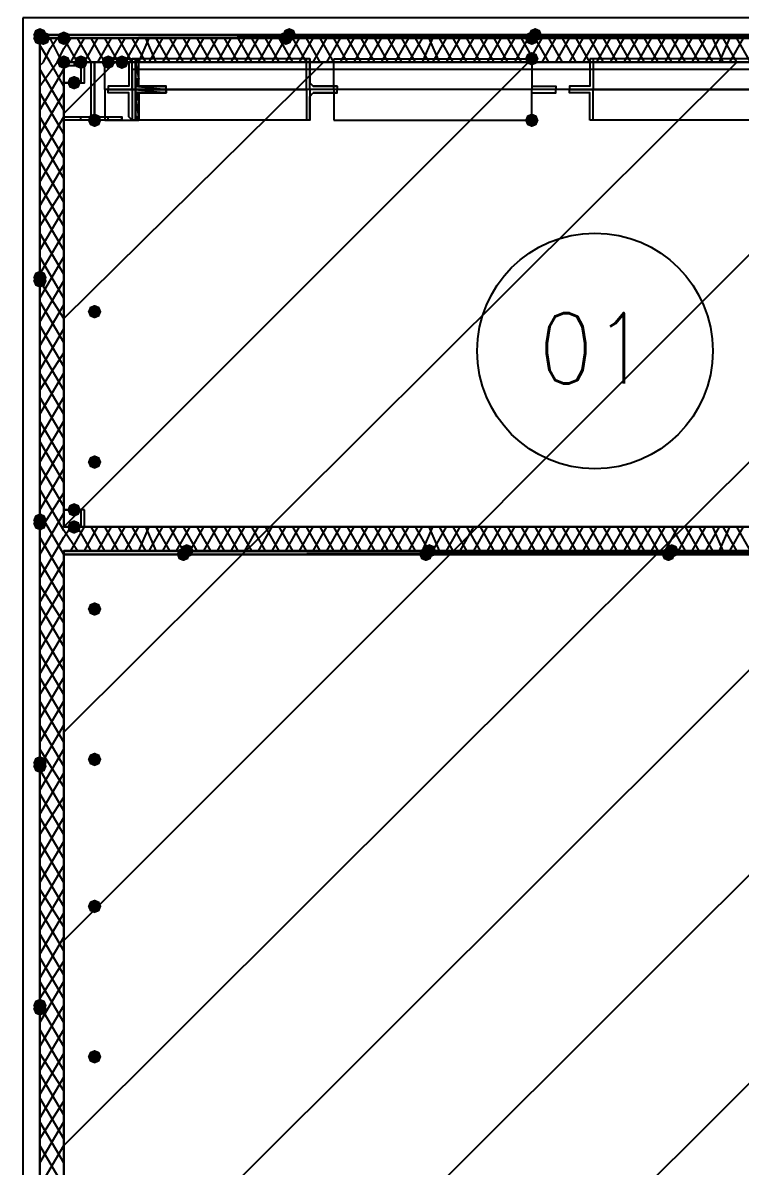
# Model space of a CAD drawing. Header units: millimetres. Extents: x 0 to 420, y 0 to 297.
# Drawn here: x 105.16 to 114.05, y 221.4 to 235.56 of the extents above; entities that cross this region are included whole.
import ezdxf

# ---------------------------------------------------------------- set-up
doc = ezdxf.new("R2010")
doc.units = ezdxf.units.MM
doc.layers.get('0').update_dxf_attribs({"linetype": 'CONTINUOUS'})
doc.styles.get("Standard").update_dxf_attribs({"font": 'STANDARD'})

msp = doc.modelspace()

# ---------------------------------------------------------------- hatches: boundary and pattern name
at = {"true_color": 0x0000fe}
for points in [[(105.452333, 235.415667), (105.427463, 235.355871), (105.367667, 235.331), (105.307871, 235.355871), (105.283, 235.415667), (105.307871, 235.475462), (105.367667, 235.500333), (105.427462, 235.475463)], [(105.452333, 235.415667), (105.427463, 235.355871), (105.367667, 235.331), (105.307871, 235.355871), (105.283, 235.415667), (105.307871, 235.475462), (105.367667, 235.500333), (105.427462, 235.475463)], [(105.452333, 235.415667), (105.427463, 235.355871), (105.367667, 235.331), (105.307871, 235.355871), (105.283, 235.415667), (105.307871, 235.475462), (105.367667, 235.500333), (105.427462, 235.475463)], [(105.452333, 235.415667), (105.427463, 235.355871), (105.367667, 235.331), (105.307871, 235.355871), (105.283, 235.415667), (105.307871, 235.475462), (105.367667, 235.500333), (105.427462, 235.475463)], [(105.452333, 235.415667), (105.427463, 235.355871), (105.367667, 235.331), (105.307871, 235.355871), (105.283, 235.415667), (105.307871, 235.475462), (105.367667, 235.500333), (105.427462, 235.475463)], [(108.542667, 235.415667), (108.517796, 235.355871), (108.458, 235.331), (108.398204, 235.355871), (108.373333, 235.415667), (108.398204, 235.475462), (108.458, 235.500333), (108.517796, 235.475463)], [(111.590667, 235.415667), (111.565796, 235.355871), (111.506, 235.331), (111.446204, 235.355871), (111.421333, 235.415667), (111.446204, 235.475462), (111.506, 235.500333), (111.565796, 235.475463)], [(105.452333, 235.373333), (105.427463, 235.313538), (105.367667, 235.288667), (105.307871, 235.313538), (105.283, 235.373333), (105.307871, 235.433129), (105.367667, 235.458), (105.427462, 235.433129)], [(105.452333, 235.373333), (105.427463, 235.313538), (105.367667, 235.288667), (105.307871, 235.313538), (105.283, 235.373333), (105.307871, 235.433129), (105.367667, 235.458), (105.427462, 235.433129)], [(105.452333, 235.373333), (105.427463, 235.313538), (105.367667, 235.288667), (105.307871, 235.313538), (105.283, 235.373333), (105.307871, 235.433129), (105.367667, 235.458), (105.427462, 235.433129)], [(108.500333, 235.373333), (108.475463, 235.313538), (108.415667, 235.288667), (108.355871, 235.313538), (108.331, 235.373333), (108.355871, 235.433129), (108.415667, 235.458), (108.475462, 235.433129)], [(111.548333, 235.373333), (111.523463, 235.313538), (111.463667, 235.288667), (111.403871, 235.313538), (111.379, 235.373333), (111.403871, 235.433129), (111.463667, 235.458), (111.523462, 235.433129)], [(105.452333, 232.41), (105.427463, 232.350204), (105.367667, 232.325333), (105.307871, 232.350204), (105.283, 232.41), (105.307871, 232.469796), (105.367667, 232.494667), (105.427462, 232.469796)], [(105.452333, 232.367667), (105.427463, 232.307871), (105.367667, 232.283), (105.307871, 232.307871), (105.283, 232.367667), (105.307871, 232.427462), (105.367667, 232.452333), (105.427462, 232.427463)], [(105.452333, 229.404333), (105.427463, 229.344538), (105.367667, 229.319667), (105.307871, 229.344538), (105.283, 229.404333), (105.307871, 229.464129), (105.367667, 229.489), (105.427462, 229.464129)], [(105.452333, 229.362), (105.427463, 229.302204), (105.367667, 229.277333), (105.307871, 229.302204), (105.283, 229.362), (105.307871, 229.421796), (105.367667, 229.446667), (105.427462, 229.421796)], [(107.230333, 228.981), (107.205463, 228.921204), (107.145667, 228.896333), (107.085871, 228.921204), (107.061, 228.981), (107.085871, 229.040796), (107.145667, 229.065667), (107.205462, 229.040796)], [(107.272667, 229.023333), (107.247796, 228.963537), (107.188, 228.938667), (107.128204, 228.963537), (107.103333, 229.023333), (107.128204, 229.083129), (107.188, 229.108), (107.247796, 229.083129)], [(110.236, 228.981), (110.211129, 228.921204), (110.151333, 228.896333), (110.091537, 228.921204), (110.066667, 228.981), (110.091537, 229.040796), (110.151333, 229.065667), (110.211129, 229.040796)], [(110.278333, 229.023333), (110.253463, 228.963537), (110.193667, 228.938667), (110.133871, 228.963537), (110.109, 229.023333), (110.133871, 229.083129), (110.193667, 229.108), (110.253462, 229.083129)], [(113.241667, 228.981), (113.216796, 228.921204), (113.157, 228.896333), (113.097204, 228.921204), (113.072333, 228.981), (113.097204, 229.040796), (113.157, 229.065667), (113.216796, 229.040796)], [(113.284, 229.023333), (113.259129, 228.963537), (113.199333, 228.938667), (113.139538, 228.963537), (113.114667, 229.023333), (113.139537, 229.083129), (113.199333, 229.108), (113.259129, 229.083129)], [(105.452333, 226.398667), (105.427463, 226.338871), (105.367667, 226.314), (105.307871, 226.338871), (105.283, 226.398667), (105.307871, 226.458462), (105.367667, 226.483333), (105.427462, 226.458463)], [(105.452333, 226.356333), (105.427463, 226.296537), (105.367667, 226.271667), (105.307871, 226.296537), (105.283, 226.356333), (105.307871, 226.416129), (105.367667, 226.441), (105.427462, 226.416129)], [(105.452333, 223.393), (105.427463, 223.333204), (105.367667, 223.308333), (105.307871, 223.333204), (105.283, 223.393), (105.307871, 223.452796), (105.367667, 223.477667), (105.427462, 223.452796)], [(105.452333, 223.350667), (105.427463, 223.290871), (105.367667, 223.266), (105.307871, 223.290871), (105.283, 223.350667), (105.307871, 223.410462), (105.367667, 223.435333), (105.427462, 223.410463)]]:
    msp.add_hatch(color=0, dxfattribs=at).paths.add_polyline_path(points, flags=0)
at = {"true_color": 0x000007}
for points in [[(105.494667, 235.373333), (105.469796, 235.313538), (105.41, 235.288667), (105.350204, 235.313538), (105.325333, 235.373333), (105.350204, 235.433129), (105.41, 235.458), (105.469796, 235.433129)], [(105.748667, 235.373333), (105.723796, 235.313538), (105.664, 235.288667), (105.604204, 235.313538), (105.579333, 235.373333), (105.604204, 235.433129), (105.664, 235.458), (105.723796, 235.433129)], [(105.748667, 235.077), (105.723796, 235.017204), (105.664, 234.992333), (105.604204, 235.017204), (105.579333, 235.077), (105.604204, 235.136796), (105.664, 235.161667), (105.723796, 235.136796)], [(105.748667, 235.077), (105.723796, 235.017204), (105.664, 234.992333), (105.604204, 235.017204), (105.579333, 235.077), (105.604204, 235.136796), (105.664, 235.161667), (105.723796, 235.136796)], [(105.960333, 235.077), (105.935463, 235.017204), (105.875667, 234.992333), (105.815871, 235.017204), (105.791, 235.077), (105.815871, 235.136796), (105.875667, 235.161667), (105.935462, 235.136796)], [(106.299, 235.077), (106.274129, 235.017204), (106.214333, 234.992333), (106.154538, 235.017204), (106.129667, 235.077), (106.154537, 235.136796), (106.214333, 235.161667), (106.274129, 235.136796)], [(106.468333, 235.077), (106.443463, 235.017204), (106.383667, 234.992333), (106.323871, 235.017204), (106.299, 235.077), (106.323871, 235.136796), (106.383667, 235.161667), (106.443462, 235.136796)], [(111.548333, 235.119333), (111.523463, 235.059537), (111.463667, 235.034667), (111.403871, 235.059537), (111.379, 235.119333), (111.403871, 235.179129), (111.463667, 235.204), (111.523462, 235.179129)], [(105.875667, 234.823), (105.850796, 234.763204), (105.791, 234.738333), (105.731204, 234.763204), (105.706333, 234.823), (105.731204, 234.882796), (105.791, 234.907667), (105.850796, 234.882796)], [(106.129667, 234.357333), (106.104796, 234.297537), (106.045, 234.272667), (105.985204, 234.297537), (105.960333, 234.357333), (105.985204, 234.417129), (106.045, 234.442), (106.104796, 234.417129)], [(111.548333, 234.357333), (111.523463, 234.297537), (111.463667, 234.272667), (111.403871, 234.297537), (111.379, 234.357333), (111.403871, 234.417129), (111.463667, 234.442), (111.523462, 234.417129)], [(106.129667, 231.986667), (106.104796, 231.926871), (106.045, 231.902), (105.985204, 231.926871), (105.960333, 231.986667), (105.985204, 232.046462), (106.045, 232.071333), (106.104796, 232.046463)], [(106.129667, 230.124), (106.104796, 230.064204), (106.045, 230.039333), (105.985204, 230.064204), (105.960333, 230.124), (105.985204, 230.183796), (106.045, 230.208667), (106.104796, 230.183796)], [(105.875667, 229.531333), (105.850796, 229.471537), (105.791, 229.446667), (105.731204, 229.471537), (105.706333, 229.531333), (105.731204, 229.591129), (105.791, 229.616), (105.850796, 229.591129)], [(105.875667, 229.319667), (105.850796, 229.259871), (105.791, 229.235), (105.731204, 229.259871), (105.706333, 229.319667), (105.731204, 229.379462), (105.791, 229.404333), (105.850796, 229.379463)], [(106.129667, 228.303667), (106.104796, 228.243871), (106.045, 228.219), (105.985204, 228.243871), (105.960333, 228.303667), (105.985204, 228.363462), (106.045, 228.388333), (106.104796, 228.363463)], [(106.129667, 226.441), (106.104796, 226.381204), (106.045, 226.356333), (105.985204, 226.381204), (105.960333, 226.441), (105.985204, 226.500796), (106.045, 226.525667), (106.104796, 226.500796)], [(106.129667, 224.620667), (106.104796, 224.560871), (106.045, 224.536), (105.985204, 224.560871), (105.960333, 224.620667), (105.985204, 224.680462), (106.045, 224.705333), (106.104796, 224.680463)], [(106.129667, 222.758), (106.104796, 222.698204), (106.045, 222.673333), (105.985204, 222.698204), (105.960333, 222.758), (105.985204, 222.817796), (106.045, 222.842667), (106.104796, 222.817796)]]:
    msp.add_hatch(color=0, dxfattribs=at).paths.add_polyline_path(points, flags=0)
h = msp.add_hatch(color=0, dxfattribs=at)
h.paths.add_polyline_path([(105.367667, 235.415667), (105.367667, 235.373333)], flags=0)
h.paths.add_polyline_path([(105.367667, 235.373333), (105.367667, 235.415667)], flags=0)
h = msp.add_hatch(color=0, dxfattribs=at)
h.paths.add_polyline_path([(117.602, 235.415667), (105.367667, 235.415667), (117.602, 235.373333)], flags=0)
h.paths.add_polyline_path([(105.367667, 235.415667), (117.602, 235.373333), (105.367667, 235.373333)], flags=0)
h = msp.add_hatch(color=0, dxfattribs=at)
h.paths.add_polyline_path([(105.367667, 235.373333), (105.367667, 217.339333)], flags=0)
h.paths.add_polyline_path([(105.367667, 217.339333), (105.367667, 235.373333)], flags=0)
at = {"true_color": 0x000062}
h = msp.add_hatch(color=0, dxfattribs=at)
h.paths.add_polyline_path([(106.553, 235.119333), (106.595333, 235.119333)], flags=0)
h.paths.add_polyline_path([(106.595333, 235.119333), (106.553, 235.119333)], flags=0)
h.paths.add_polyline_path([(106.595333, 235.119333), (106.553, 235.119333)], flags=0)
h.paths.add_polyline_path([(106.553, 235.119333), (106.595333, 235.119333)], flags=0)
h = msp.add_hatch(color=0, dxfattribs=at)
h.paths.add_polyline_path([(106.595333, 235.119333), (106.553, 235.119333), (106.595333, 235.077)], flags=0)
h.paths.add_polyline_path([(106.553, 235.119333), (106.595333, 235.077), (106.553, 235.077)], flags=0)
h = msp.add_hatch(color=0, dxfattribs=at)
h.paths.add_polyline_path([(106.595333, 235.077), (106.553, 235.077), (106.595333, 234.865333)], flags=0)
h.paths.add_polyline_path([(106.553, 235.077), (106.595333, 234.865333), (106.553, 234.865333)], flags=0)
h = msp.add_hatch(color=0, dxfattribs=at)
h.paths.add_polyline_path([(106.595333, 234.865333), (106.553, 234.865333), (106.595333, 234.823)], flags=0)
h.paths.add_polyline_path([(106.553, 234.865333), (106.595333, 234.823), (106.553, 234.823)], flags=0)
h = msp.add_hatch(color=0, dxfattribs=at)
h.paths.add_polyline_path([(106.595333, 234.823), (106.553, 234.823), (106.595333, 234.780667)], flags=0)
h.paths.add_polyline_path([(106.553, 234.823), (106.595333, 234.780667), (106.553, 234.780667)], flags=0)
h.paths.add_polyline_path([(106.595333, 234.780667), (106.553, 234.780667)], flags=0)
h.paths.add_polyline_path([(106.553, 234.780667), (106.595333, 234.780667)], flags=0)
h.paths.add_polyline_path([(106.595333, 234.780667), (106.553, 234.780667)], flags=0)
h.paths.add_polyline_path([(106.595333, 234.780667), (106.553, 234.780667)], flags=0)
h = msp.add_hatch(color=0, dxfattribs=at)
h.paths.add_polyline_path([(106.637667, 234.780667), (106.553, 234.780667)], flags=0)
h.paths.add_polyline_path([(106.637667, 234.780667), (106.553, 234.780667), (106.595333, 234.780667)], flags=0)
h = msp.add_hatch(color=0, dxfattribs=at)
h.paths.add_polyline_path([(106.849333, 234.780667), (106.553, 234.780667)], flags=0)
h.paths.add_polyline_path([(106.849333, 234.780667), (106.553, 234.780667), (106.637667, 234.780667)], flags=0)
h = msp.add_hatch(color=0, dxfattribs=at)
h.paths.add_polyline_path([(106.553, 234.780667), (106.934, 234.780667)], flags=0)
h.paths.add_polyline_path([(106.934, 234.780667), (106.553, 234.780667)], flags=0)
h.paths.add_polyline_path([(106.934, 234.780667), (106.553, 234.780667)], flags=0)
h.paths.add_polyline_path([(106.553, 234.780667), (106.934, 234.780667)], flags=0)
h.paths.add_polyline_path([(106.934, 234.780667), (106.553, 234.780667)], flags=0)
h.paths.add_polyline_path([(106.934, 234.780667), (106.553, 234.780667)], flags=0)
h = msp.add_hatch(color=0, dxfattribs=at)
h.paths.add_polyline_path([(106.934, 234.780667), (106.553, 234.780667), (106.934, 234.738333)], flags=0)
h.paths.add_polyline_path([(106.553, 234.780667), (106.934, 234.738333), (106.553, 234.738333)], flags=0)
h.paths.add_polyline_path([(106.934, 234.738333), (106.553, 234.738333)], flags=0)
h.paths.add_polyline_path([(106.553, 234.738333), (106.934, 234.738333)], flags=0)
h.paths.add_polyline_path([(106.934, 234.738333), (106.553, 234.738333)], flags=0)
h.paths.add_polyline_path([(106.934, 234.738333), (106.553, 234.738333)], flags=0)
h = msp.add_hatch(color=0, dxfattribs=at)
h.paths.add_polyline_path([(106.553, 234.738333), (106.934, 234.738333)], flags=0)
h.paths.add_polyline_path([(106.934, 234.738333), (106.553, 234.738333)], flags=0)
h.paths.add_polyline_path([(106.934, 234.738333), (106.553, 234.738333)], flags=0)
h.paths.add_polyline_path([(106.553, 234.738333), (106.934, 234.738333)], flags=0)
h = msp.add_hatch(color=0, dxfattribs=at)
h.paths.add_polyline_path([(106.934, 234.738333), (106.553, 234.738333), (106.934, 234.696)], flags=0)
h.paths.add_polyline_path([(106.553, 234.738333), (106.934, 234.696), (106.553, 234.696)], flags=0)
h.paths.add_polyline_path([(106.934, 234.696), (106.553, 234.696)], flags=0)
h.paths.add_polyline_path([(106.553, 234.696), (106.934, 234.696)], flags=0)
h.paths.add_polyline_path([(106.934, 234.696), (106.553, 234.696)], flags=0)
h.paths.add_polyline_path([(106.934, 234.696), (106.553, 234.696)], flags=0)
h.paths.add_polyline_path([(106.553, 234.696), (106.934, 234.696)], flags=0)
h.paths.add_polyline_path([(106.934, 234.696), (106.553, 234.696)], flags=0)
h = msp.add_hatch(color=0, dxfattribs=at)
h.paths.add_polyline_path([(106.637667, 234.696), (106.553, 234.696)], flags=0)
h.paths.add_polyline_path([(106.637667, 234.696), (106.553, 234.696), (106.849333, 234.696)], flags=0)
h = msp.add_hatch(color=0, dxfattribs=at)
h.paths.add_polyline_path([(106.553, 234.696), (106.595333, 234.696)], flags=0)
h.paths.add_polyline_path([(106.595333, 234.696), (106.553, 234.696)], flags=0)
h.paths.add_polyline_path([(106.595333, 234.696), (106.553, 234.696)], flags=0)
h.paths.add_polyline_path([(106.553, 234.696), (106.595333, 234.696)], flags=0)
h.paths.add_polyline_path([(106.595333, 234.696), (106.553, 234.696)], flags=0)
h.paths.add_polyline_path([(106.595333, 234.696), (106.553, 234.696), (106.637667, 234.696)], flags=0)
h = msp.add_hatch(color=0, dxfattribs=at)
h.paths.add_polyline_path([(106.595333, 234.696), (106.553, 234.696), (106.595333, 234.653667)], flags=0)
h.paths.add_polyline_path([(106.553, 234.696), (106.595333, 234.653667), (106.553, 234.653667)], flags=0)
h = msp.add_hatch(color=0, dxfattribs=at)
h.paths.add_polyline_path([(106.595333, 234.653667), (106.553, 234.653667), (106.595333, 234.611333)], flags=0)
h.paths.add_polyline_path([(106.553, 234.653667), (106.595333, 234.611333), (106.553, 234.611333)], flags=0)
for points in [[(106.934, 234.780667), (106.849333, 234.780667)], [(106.553, 234.357333), (106.595333, 234.357333)]]:
    msp.add_hatch(color=0, dxfattribs=at).paths.add_polyline_path(points, flags=0)
h = msp.add_hatch(color=0, dxfattribs=at)
h.paths.add_polyline_path([(106.849333, 234.780667), (106.934, 234.780667)], flags=0)
h.paths.add_polyline_path([(106.934, 234.780667), (106.849333, 234.780667)], flags=0)
h = msp.add_hatch(color=0, dxfattribs=at)
h.paths.add_polyline_path([(106.849333, 234.696), (106.934, 234.696)], flags=0)
h.paths.add_polyline_path([(106.934, 234.696), (106.849333, 234.696)], flags=0)
h.paths.add_polyline_path([(106.934, 234.696), (106.849333, 234.696)], flags=0)
h = msp.add_hatch(color=0, dxfattribs=at)
h.paths.add_polyline_path([(106.595333, 234.611333), (106.553, 234.611333), (106.595333, 234.399667)], flags=0)
h.paths.add_polyline_path([(106.553, 234.611333), (106.595333, 234.399667), (106.553, 234.399667)], flags=0)
h = msp.add_hatch(color=0, dxfattribs=at)
h.paths.add_polyline_path([(106.595333, 234.399667), (106.553, 234.399667), (106.595333, 234.357333)], flags=0)
h.paths.add_polyline_path([(106.553, 234.399667), (106.595333, 234.357333), (106.553, 234.357333)], flags=0)
h.paths.add_polyline_path([(106.595333, 234.357333), (106.553, 234.357333)], flags=0)
h.paths.add_polyline_path([(106.553, 234.357333), (106.595333, 234.357333)], flags=0)
at = {"true_color": 0x000007}
h = msp.add_hatch(color=0, dxfattribs=at)
h.paths.add_polyline_path([(122.216333, 229.023333), (105.664, 229.023333), (122.216333, 228.981)], flags=0)
h.paths.add_polyline_path([(105.664, 229.023333), (122.216333, 228.981), (105.664, 228.981)], flags=0)

# ---------------------------------------------------------------- linework, layer by layer
at = {"color": 0, "true_color": 0x000007}
for points in [[(105.156, 117.940667), (390.990667, 117.940667), (390.990667, 235.627333), (105.156, 235.627333)], [(105.367667, 235.415667), (105.367667, 235.373333)], [(105.367667, 235.373333), (105.367667, 235.415667)], [(117.602, 235.415667), (105.367667, 235.415667), (117.602, 235.373333)], [(105.367667, 235.415667), (117.602, 235.373333), (105.367667, 235.373333)], [(105.367667, 235.373333), (105.367667, 217.339333)], [(105.367667, 217.339333), (105.367667, 235.373333)], [(105.918, 235.077), (105.664, 235.077), (105.664, 234.823), (105.918, 234.823)], [(106.383667, 234.357333), (105.664, 234.357333), (105.664, 234.399667), (106.002667, 234.399667), (106.002667, 235.077), (105.664, 235.077), (106.383667, 235.077), (106.045, 235.077), (106.045, 234.399667), (106.383667, 234.399667)], [(105.664, 229.023333), (105.664, 200.617667), (134.874, 200.617667), (134.874, 235.077), (122.512667, 235.077), (122.512667, 229.023333)], [(109.008333, 235.119333), (111.463667, 235.119333), (111.463667, 234.738333), (109.008333, 234.738333)], [(114.638667, 235.119333), (112.225667, 235.119333), (112.225667, 234.738333), (114.638667, 234.738333)], [(105.875667, 235.034667), (105.875667, 234.823), (105.664, 234.823), (105.664, 235.034667)], [(108.754333, 234.780667), (109.050667, 234.780667)], [(108.754333, 234.696), (109.050667, 234.696)], [(109.008333, 234.357333), (111.463667, 234.357333), (111.463667, 234.738333), (109.008333, 234.738333)], [(114.638667, 234.357333), (112.225667, 234.357333), (112.225667, 234.738333), (114.638667, 234.738333)], [(105.918, 229.531333), (105.664, 229.531333), (105.664, 229.319667), (105.918, 229.319667)], [(105.875667, 229.531333), (105.875667, 229.319667), (105.664, 229.319667), (105.664, 229.531333)], [(122.216333, 229.023333), (105.664, 229.023333), (122.216333, 228.981)], [(105.664, 229.023333), (122.216333, 228.981), (105.664, 228.981)], [(105.664, 228.981), (122.216333, 228.981), (122.216333, 229.023333), (105.664, 229.023333)], [(105.664, 228.981), (122.216333, 228.981), (122.216333, 229.023333), (105.664, 229.023333)]]:
    msp.add_lwpolyline(points, close=True, dxfattribs=at)
for points in [[(105.367667, 235.373333), (105.367667, 235.415667)], [(117.602, 235.373333), (105.367667, 235.373333), (117.602, 235.415667), (105.367667, 235.415667)], [(105.367667, 235.415667), (105.367667, 217.339333), (105.367667, 235.373333)], [(105.367667, 235.415667), (105.367667, 217.339333), (105.367667, 235.373333)], [(105.367667, 235.373333), (117.602, 235.373333), (117.602, 235.415667), (105.367667, 235.415667)], [(105.367667, 235.373333), (117.602, 235.373333), (117.602, 235.415667), (105.367667, 235.415667)], [(105.367667, 235.373333), (105.367667, 217.339333), (105.367667, 235.373333), (105.367667, 217.339333)], [(105.367667, 235.331), (105.41, 235.373333)], [(105.367667, 235.373333), (105.664, 235.373333)], [(105.367667, 235.373333), (105.367667, 180.086)], [(105.494667, 235.246333), (105.579333, 235.373333)], [(105.621667, 235.119333), (105.494667, 235.373333)], [(105.664, 235.246333), (105.748667, 235.373333)], [(105.833333, 235.077), (105.664, 235.373333)], [(118.237, 235.373333), (105.664, 235.373333)], [(105.748667, 235.077), (105.918, 235.373333)], [(106.002667, 235.077), (105.833333, 235.373333)], [(105.918, 235.077), (106.087333, 235.373333)], [(106.172, 235.077), (106.002667, 235.373333)], [(106.087333, 235.077), (106.256667, 235.373333)], [(106.341333, 235.077), (106.172, 235.373333)], [(106.256667, 235.077), (106.426, 235.373333)], [(106.510667, 235.077), (106.341333, 235.373333)], [(106.426, 235.077), (106.595333, 235.373333)], [(106.68, 235.077), (106.510667, 235.373333)], [(106.595333, 235.077), (106.722333, 235.373333)], [(106.807, 235.077), (106.68, 235.373333)], [(106.722333, 235.077), (106.891667, 235.373333)], [(106.976333, 235.077), (106.807, 235.373333)], [(106.891667, 235.077), (107.061, 235.373333)], [(107.145667, 235.077), (106.976333, 235.373333)], [(107.061, 235.077), (107.230333, 235.373333)], [(107.315, 235.077), (107.145667, 235.373333)], [(107.230333, 235.077), (107.399667, 235.373333)], [(107.484333, 235.077), (107.315, 235.373333)], [(107.399667, 235.077), (107.569, 235.373333)], [(107.653667, 235.077), (107.484333, 235.373333)], [(107.569, 235.077), (107.738333, 235.373333)], [(107.823, 235.077), (107.653667, 235.373333)], [(107.738333, 235.077), (107.907667, 235.373333)], [(107.992333, 235.077), (107.823, 235.373333)], [(107.907667, 235.077), (108.077, 235.373333)], [(108.161667, 235.077), (107.992333, 235.373333)], [(108.077, 235.077), (108.246333, 235.373333)], [(108.331, 235.077), (108.161667, 235.373333)], [(108.246333, 235.077), (108.415667, 235.373333)], [(108.500333, 235.077), (108.331, 235.373333)], [(108.415667, 235.077), (108.585, 235.373333)], [(108.669667, 235.077), (108.500333, 235.373333)], [(108.585, 235.077), (108.754333, 235.373333)], [(108.839, 235.077), (108.669667, 235.373333)], [(108.754333, 235.077), (108.923667, 235.373333)], [(109.008333, 235.077), (108.839, 235.373333)], [(108.923667, 235.077), (109.093, 235.373333)], [(109.177667, 235.077), (109.008333, 235.373333)], [(109.093, 235.077), (109.262333, 235.373333)], [(109.347, 235.077), (109.177667, 235.373333)], [(109.262333, 235.077), (109.431667, 235.373333)], [(109.516333, 235.077), (109.347, 235.373333)], [(109.431667, 235.077), (109.601, 235.373333)], [(109.685667, 235.077), (109.516333, 235.373333)], [(109.601, 235.077), (109.770333, 235.373333)], [(109.855, 235.077), (109.685667, 235.373333)], [(109.770333, 235.077), (109.939667, 235.373333)], [(110.024333, 235.077), (109.855, 235.373333)], [(109.939667, 235.077), (110.109, 235.373333)], [(110.193667, 235.077), (110.024333, 235.373333)], [(110.109, 235.077), (110.236, 235.373333)], [(110.320667, 235.077), (110.193667, 235.373333)], [(110.236, 235.077), (110.405333, 235.373333)], [(110.49, 235.077), (110.320667, 235.373333)], [(110.405333, 235.077), (110.574667, 235.373333)], [(110.659333, 235.077), (110.49, 235.373333)], [(110.574667, 235.077), (110.744, 235.373333)], [(110.828667, 235.077), (110.659333, 235.373333)], [(110.744, 235.077), (110.913333, 235.373333)], [(110.998, 235.077), (110.828667, 235.373333)], [(110.913333, 235.077), (111.082667, 235.373333)], [(111.167333, 235.077), (110.998, 235.373333)], [(111.082667, 235.077), (111.252, 235.373333)], [(111.336667, 235.077), (111.167333, 235.373333)], [(111.252, 235.077), (111.421333, 235.373333)], [(111.506, 235.077), (111.336667, 235.373333)], [(111.421333, 235.077), (111.590667, 235.373333)], [(111.675333, 235.077), (111.506, 235.373333)], [(111.590667, 235.077), (111.76, 235.373333)], [(111.844667, 235.077), (111.675333, 235.373333)], [(111.76, 235.077), (111.929333, 235.373333)], [(112.014, 235.077), (111.844667, 235.373333)], [(111.929333, 235.077), (112.098667, 235.373333)], [(112.183333, 235.077), (112.014, 235.373333)], [(112.098667, 235.077), (112.268, 235.373333)], [(112.352667, 235.077), (112.183333, 235.373333)], [(112.268, 235.077), (112.437333, 235.373333)], [(112.522, 235.077), (112.352667, 235.373333)], [(112.437333, 235.077), (112.606667, 235.373333)], [(112.691333, 235.077), (112.522, 235.373333)], [(112.606667, 235.077), (112.776, 235.373333)], [(112.860667, 235.077), (112.691333, 235.373333)], [(112.776, 235.077), (112.945333, 235.373333)], [(113.03, 235.077), (112.860667, 235.373333)], [(112.945333, 235.077), (113.114667, 235.373333)], [(113.199333, 235.077), (113.03, 235.373333)], [(113.114667, 235.077), (113.284, 235.373333)], [(113.368667, 235.077), (113.199333, 235.373333)], [(113.284, 235.077), (113.453333, 235.373333)], [(113.538, 235.077), (113.368667, 235.373333)], [(113.453333, 235.077), (113.622667, 235.373333)], [(113.707333, 235.077), (113.538, 235.373333)], [(113.622667, 235.077), (113.792, 235.373333)], [(113.834333, 235.077), (113.707333, 235.373333)], [(113.792, 235.077), (113.919, 235.373333)], [(114.003667, 235.077), (113.834333, 235.373333)], [(113.919, 235.077), (114.088333, 235.373333)], [(114.173, 235.077), (114.003667, 235.373333)], [(105.494667, 235.077), (105.367667, 235.288667)], [(105.41, 235.077), (105.494667, 235.246333)], [(105.621667, 235.161667), (105.664, 235.246333)], [(105.367667, 235.034667), (105.41, 235.077)], [(105.367667, 234.780667), (105.579333, 235.077)], [(105.664, 234.780667), (105.494667, 235.077)], [(105.579333, 235.077), (105.621667, 235.161667)], [(105.664, 235.077), (105.621667, 235.119333)], [(105.664, 229.319667), (105.664, 235.077)], [(105.664, 235.077), (118.237, 235.077)], [(105.791, 235.077), (105.791, 235.034667)], [(106.045, 234.357333), (106.045, 235.077)], [(106.553, 234.738333), (106.172, 234.738333), (106.172, 235.119333), (106.553, 235.119333)], [(106.510667, 234.738333), (106.510667, 235.119333), (106.468333, 235.077), (106.468333, 234.823), (106.468333, 234.780667), (106.214333, 234.780667), (106.214333, 234.738333), (106.510667, 234.738333), (108.669667, 234.738333), (108.669667, 235.119333), (106.510667, 235.119333)], [(108.712, 235.119333), (106.553, 235.119333)], [(108.712, 234.738333), (108.712, 235.119333), (108.712, 235.077), (108.712, 234.823), (108.754333, 234.780667)], [(111.463667, 235.119333), (111.463667, 235.077), (111.463667, 234.823), (111.463667, 234.780667), (111.506, 234.780667), (111.717667, 234.780667), (111.76, 234.780667), (111.76, 234.738333)], [(112.183333, 235.119333), (112.183333, 235.077), (112.183333, 234.823), (112.183333, 234.780667), (111.929333, 234.780667), (111.929333, 234.738333)], [(112.225667, 235.119333), (112.183333, 235.119333)], [(105.367667, 234.484333), (105.664, 234.992333)], [(105.664, 234.484333), (105.367667, 234.992333)], [(106.510667, 234.992333), (106.510667, 234.738333), (106.510667, 234.780667), (106.510667, 234.992333), (117.136333, 234.992333), (117.136333, 234.738333), (106.510667, 234.738333)], [(105.367667, 234.188), (105.664, 234.696)], [(105.664, 234.188), (105.367667, 234.696)], [(106.553, 234.738333), (106.172, 234.738333), (106.172, 234.357333), (106.553, 234.357333)], [(106.510667, 234.738333), (106.510667, 234.357333), (106.468333, 234.399667), (106.468333, 234.653667), (106.468333, 234.696), (106.214333, 234.696), (106.214333, 234.738333), (106.510667, 234.738333), (108.669667, 234.738333), (108.669667, 234.357333), (106.510667, 234.357333)], [(108.712, 234.738333), (106.553, 234.738333)], [(108.712, 234.738333), (106.553, 234.738333)], [(106.934, 234.780667), (106.637667, 234.780667)], [(106.934, 234.696), (106.637667, 234.696)], [(108.712, 234.738333), (108.712, 234.357333), (108.712, 234.399667), (108.712, 234.653667), (108.754333, 234.696)], [(109.050667, 234.738333), (108.712, 234.738333)], [(109.050667, 234.738333), (108.712, 234.738333)], [(109.050667, 234.780667), (109.050667, 234.738333)], [(109.050667, 234.696), (109.050667, 234.738333)], [(111.76, 234.738333), (111.463667, 234.738333)], [(111.463667, 234.357333), (111.463667, 234.399667), (111.463667, 234.653667), (111.463667, 234.696), (111.506, 234.696), (111.717667, 234.696), (111.76, 234.696), (111.76, 234.738333)], [(111.76, 234.738333), (111.463667, 234.738333)], [(111.929333, 234.738333), (112.225667, 234.738333)], [(112.183333, 234.357333), (112.183333, 234.399667), (112.183333, 234.653667), (112.183333, 234.696), (111.929333, 234.696), (111.929333, 234.738333)], [(111.929333, 234.738333), (112.225667, 234.738333)], [(105.367667, 233.891667), (105.664, 234.399667)], [(105.664, 233.891667), (105.367667, 234.399667)], [(105.664, 234.357333), (105.664, 234.399667)], [(105.875667, 234.357333), (105.875667, 234.399667)], [(106.214333, 234.357333), (106.214333, 234.399667)], [(106.383667, 234.357333), (106.383667, 234.399667)], [(108.712, 234.357333), (106.553, 234.357333)], [(112.225667, 234.357333), (112.183333, 234.357333)], [(105.664, 233.637667), (105.367667, 234.145667)], [(105.367667, 233.595333), (105.664, 234.103333)], [(105.664, 233.341333), (105.367667, 233.849333)], [(105.367667, 233.299), (105.664, 233.807)], [(105.664, 233.045), (105.367667, 233.553)], [(105.367667, 233.045), (105.664, 233.510667)], [(105.367667, 232.748667), (105.664, 233.256667)], [(105.664, 232.748667), (105.367667, 233.256667)], [(105.367667, 232.452333), (105.664, 232.960333)], [(105.664, 232.452333), (105.367667, 232.960333)], [(105.367667, 232.156), (105.664, 232.664)], [(105.664, 232.156), (105.367667, 232.664)], [(105.367667, 231.859667), (105.664, 232.367667)], [(105.664, 231.902), (105.367667, 232.367667)], [(105.664, 231.605667), (105.367667, 232.113667)], [(105.367667, 231.563333), (105.664, 232.071333)], [(105.664, 231.309333), (105.367667, 231.817333)], [(105.367667, 231.267), (105.664, 231.775)], [(105.664, 231.013), (105.367667, 231.521)], [(105.367667, 231.013), (105.664, 231.478667)], [(105.367667, 230.716667), (105.664, 231.224667)], [(105.664, 230.716667), (105.367667, 231.224667)], [(105.367667, 230.420333), (105.664, 230.928333)], [(105.664, 230.420333), (105.367667, 230.928333)], [(105.367667, 230.124), (105.664, 230.632)], [(105.664, 230.124), (105.367667, 230.632)], [(105.664, 229.87), (105.367667, 230.378)], [(105.367667, 229.827667), (105.664, 230.335667)], [(105.664, 229.573667), (105.367667, 230.081667)], [(105.367667, 229.531333), (105.664, 230.039333)], [(105.664, 229.277333), (105.367667, 229.785333)], [(105.367667, 229.277333), (105.664, 229.743)], [(105.367667, 228.981), (105.664, 229.489)], [(105.664, 228.981), (105.367667, 229.489)], [(105.664, 229.192667), (105.748667, 229.319667)], [(122.216333, 229.319667), (105.664, 229.319667)], [(105.833333, 229.023333), (105.664, 229.277333)], [(105.748667, 229.023333), (105.918, 229.319667)], [(106.002667, 229.023333), (105.833333, 229.319667)], [(105.918, 229.023333), (106.087333, 229.319667)], [(106.172, 229.023333), (106.002667, 229.319667)], [(106.087333, 229.023333), (106.256667, 229.319667)], [(106.341333, 229.023333), (106.172, 229.319667)], [(106.256667, 229.023333), (106.426, 229.319667)], [(106.510667, 229.023333), (106.341333, 229.319667)], [(106.426, 229.023333), (106.595333, 229.319667)], [(106.68, 229.023333), (106.510667, 229.319667)], [(106.595333, 229.023333), (106.722333, 229.319667)], [(106.807, 229.023333), (106.68, 229.319667)], [(106.722333, 229.023333), (106.891667, 229.319667)], [(106.976333, 229.023333), (106.807, 229.319667)], [(106.891667, 229.023333), (107.061, 229.319667)], [(107.145667, 229.023333), (106.976333, 229.319667)], [(107.061, 229.023333), (107.230333, 229.319667)], [(107.315, 229.023333), (107.145667, 229.319667)], [(107.230333, 229.023333), (107.399667, 229.319667)], [(107.484333, 229.023333), (107.315, 229.319667)], [(107.399667, 229.023333), (107.569, 229.319667)], [(107.653667, 229.023333), (107.484333, 229.319667)], [(107.569, 229.023333), (107.738333, 229.319667)], [(107.823, 229.023333), (107.653667, 229.319667)], [(107.738333, 229.023333), (107.907667, 229.319667)], [(107.992333, 229.023333), (107.823, 229.319667)], [(107.907667, 229.023333), (108.077, 229.319667)], [(108.161667, 229.023333), (107.992333, 229.319667)], [(108.077, 229.023333), (108.246333, 229.319667)], [(108.331, 229.023333), (108.161667, 229.319667)], [(108.246333, 229.023333), (108.415667, 229.319667)], [(108.500333, 229.023333), (108.331, 229.319667)], [(108.415667, 229.023333), (108.585, 229.319667)], [(108.669667, 229.023333), (108.500333, 229.319667)], [(108.585, 229.023333), (108.754333, 229.319667)], [(108.839, 229.023333), (108.669667, 229.319667)], [(108.754333, 229.023333), (108.923667, 229.319667)], [(109.008333, 229.023333), (108.839, 229.319667)], [(108.923667, 229.023333), (109.093, 229.319667)], [(109.177667, 229.023333), (109.008333, 229.319667)], [(109.093, 229.023333), (109.262333, 229.319667)], [(109.347, 229.023333), (109.177667, 229.319667)], [(109.262333, 229.023333), (109.431667, 229.319667)], [(109.516333, 229.023333), (109.347, 229.319667)], [(109.431667, 229.023333), (109.601, 229.319667)], [(109.685667, 229.023333), (109.516333, 229.319667)], [(109.601, 229.023333), (109.770333, 229.319667)], [(109.855, 229.023333), (109.685667, 229.319667)], [(109.770333, 229.023333), (109.939667, 229.319667)], [(110.024333, 229.023333), (109.855, 229.319667)], [(109.939667, 229.023333), (110.109, 229.319667)], [(110.193667, 229.023333), (110.024333, 229.319667)], [(110.109, 229.023333), (110.236, 229.319667)], [(110.320667, 229.023333), (110.193667, 229.319667)], [(110.236, 229.023333), (110.405333, 229.319667)], [(110.49, 229.023333), (110.320667, 229.319667)], [(110.405333, 229.023333), (110.574667, 229.319667)], [(110.659333, 229.023333), (110.49, 229.319667)], [(110.574667, 229.023333), (110.744, 229.319667)], [(110.828667, 229.023333), (110.659333, 229.319667)], [(110.744, 229.023333), (110.913333, 229.319667)], [(110.998, 229.023333), (110.828667, 229.319667)], [(110.913333, 229.023333), (111.082667, 229.319667)], [(111.167333, 229.023333), (110.998, 229.319667)], [(111.082667, 229.023333), (111.252, 229.319667)], [(111.336667, 229.023333), (111.167333, 229.319667)], [(111.252, 229.023333), (111.421333, 229.319667)], [(111.506, 229.023333), (111.336667, 229.319667)], [(111.421333, 229.023333), (111.590667, 229.319667)], [(111.675333, 229.023333), (111.506, 229.319667)], [(111.590667, 229.023333), (111.76, 229.319667)], [(111.844667, 229.023333), (111.675333, 229.319667)], [(111.76, 229.023333), (111.929333, 229.319667)], [(112.014, 229.023333), (111.844667, 229.319667)], [(111.929333, 229.023333), (112.098667, 229.319667)], [(112.183333, 229.023333), (112.014, 229.319667)], [(112.098667, 229.023333), (112.268, 229.319667)], [(112.352667, 229.023333), (112.183333, 229.319667)], [(112.268, 229.023333), (112.437333, 229.319667)], [(112.522, 229.023333), (112.352667, 229.319667)], [(112.437333, 229.023333), (112.606667, 229.319667)], [(112.691333, 229.023333), (112.522, 229.319667)], [(112.606667, 229.023333), (112.776, 229.319667)], [(112.860667, 229.023333), (112.691333, 229.319667)], [(112.776, 229.023333), (112.945333, 229.319667)], [(113.03, 229.023333), (112.860667, 229.319667)], [(112.945333, 229.023333), (113.114667, 229.319667)], [(113.199333, 229.023333), (113.03, 229.319667)], [(113.114667, 229.023333), (113.284, 229.319667)], [(113.368667, 229.023333), (113.199333, 229.319667)], [(113.284, 229.023333), (113.453333, 229.319667)], [(113.538, 229.023333), (113.368667, 229.319667)], [(113.453333, 229.023333), (113.622667, 229.319667)], [(113.707333, 229.023333), (113.538, 229.319667)], [(113.622667, 229.023333), (113.792, 229.319667)], [(113.834333, 229.023333), (113.707333, 229.319667)], [(113.792, 229.023333), (113.919, 229.319667)], [(114.003667, 229.023333), (113.834333, 229.319667)], [(113.919, 229.023333), (114.088333, 229.319667)], [(114.173, 229.023333), (114.003667, 229.319667)], [(105.367667, 228.684667), (105.664, 229.192667)], [(105.664, 228.684667), (105.367667, 229.192667)], [(105.664, 228.981), (122.216333, 228.981), (105.664, 228.981), (122.216333, 229.023333)], [(105.664, 229.023333), (122.216333, 229.023333)], [(105.664, 200.617667), (105.664, 229.023333)], [(105.367667, 228.388333), (105.664, 228.896333)], [(105.664, 228.388333), (105.367667, 228.896333)], [(105.367667, 228.092), (105.664, 228.6)], [(105.664, 228.134333), (105.367667, 228.6)], [(105.664, 227.838), (105.367667, 228.346)], [(105.367667, 227.795667), (105.664, 228.303667)], [(105.664, 227.541667), (105.367667, 228.049667)], [(105.367667, 227.499333), (105.664, 228.007333)], [(105.664, 227.245333), (105.367667, 227.753333)], [(105.367667, 227.245333), (105.664, 227.711)], [(105.367667, 226.949), (105.664, 227.457)], [(105.664, 226.949), (105.367667, 227.457)], [(105.367667, 226.652667), (105.664, 227.160667)], [(105.664, 226.652667), (105.367667, 227.160667)], [(105.367667, 226.356333), (105.664, 226.864333)], [(105.664, 226.356333), (105.367667, 226.864333)], [(105.367667, 226.06), (105.664, 226.568)], [(105.664, 226.102333), (105.367667, 226.568)], [(105.664, 225.806), (105.367667, 226.314)], [(105.367667, 225.763667), (105.664, 226.271667)], [(105.664, 225.509667), (105.367667, 226.017667)], [(105.367667, 225.509667), (105.664, 225.975333)], [(105.367667, 225.213333), (105.664, 225.721333)], [(105.664, 225.213333), (105.367667, 225.721333)], [(105.367667, 224.917), (105.664, 225.425)], [(105.664, 224.917), (105.367667, 225.425)], [(105.367667, 224.620667), (105.664, 225.128667)], [(105.664, 224.620667), (105.367667, 225.128667)], [(105.367667, 224.324333), (105.664, 224.832333)], [(105.664, 224.366667), (105.367667, 224.832333)], [(105.664, 224.070333), (105.367667, 224.578333)], [(105.367667, 224.028), (105.664, 224.536)], [(105.664, 223.774), (105.367667, 224.282)], [(105.367667, 223.731667), (105.664, 224.239667)], [(105.664, 223.477667), (105.367667, 223.985667)], [(105.367667, 223.477667), (105.664, 223.943333)], [(105.367667, 223.181333), (105.664, 223.689333)], [(105.664, 223.181333), (105.367667, 223.689333)], [(105.367667, 222.885), (105.664, 223.393)], [(105.664, 222.885), (105.367667, 223.393)], [(105.367667, 222.588667), (105.664, 223.096667)], [(105.664, 222.588667), (105.367667, 223.096667)], [(105.367667, 222.292333), (105.664, 222.800333)], [(105.664, 222.334667), (105.367667, 222.800333)], [(105.664, 222.038333), (105.367667, 222.546333)], [(105.367667, 221.996), (105.664, 222.504)], [(105.664, 221.742), (105.367667, 222.25)], [(105.367667, 221.742), (105.664, 222.207667)], [(105.367667, 221.445667), (105.664, 221.953667)], [(105.664, 221.445667), (105.367667, 221.953667)], [(105.367667, 221.149333), (105.664, 221.657333)], [(105.664, 221.149333), (105.367667, 221.657333)]]:
    msp.add_lwpolyline(points, dxfattribs=at)
at = {"color": 0, "true_color": 0x000008}
msp.add_lwpolyline([(105.664, 229.319667), (122.216333, 229.319667), (122.216333, 235.077), (105.664, 235.077)], close=True, dxfattribs=at)
at = {"color": 0, "true_color": 0x000005}
for points in [[(105.664001, 234.441999), (106.299001, 235.076999)], [(105.664001, 231.901999), (108.881335, 235.076999)], [(105.664001, 229.319666), (111.421335, 235.076999)], [(105.664001, 226.779666), (114.003668, 235.076999)], [(105.664001, 224.197332), (116.543668, 235.076999)], [(105.664001, 221.657332), (119.126001, 235.076999)], [(105.664001, 219.074999), (121.708335, 235.076999)], [(105.664001, 216.534999), (124.248335, 235.076999)], [(105.664001, 213.952666), (126.830668, 235.076999)]]:
    msp.add_lwpolyline(points, dxfattribs=at)
at = {"color": 0, "true_color": 0x000062}
for points in [[(106.553, 235.119333), (106.595333, 235.119333)], [(106.595333, 235.119333), (106.553, 235.119333)], [(106.595333, 235.119333), (106.553, 235.119333)], [(106.553, 235.119333), (106.595333, 235.119333)], [(106.595333, 235.119333), (106.553, 235.119333), (106.595333, 235.077)], [(106.553, 235.119333), (106.595333, 235.077), (106.553, 235.077)], [(106.595333, 235.077), (106.553, 235.077), (106.595333, 234.865333)], [(106.553, 235.077), (106.595333, 234.865333), (106.553, 234.865333)], [(106.595333, 234.865333), (106.553, 234.865333), (106.595333, 234.823)], [(106.553, 234.865333), (106.595333, 234.823), (106.553, 234.823)], [(106.595333, 234.823), (106.553, 234.823), (106.595333, 234.780667)], [(106.553, 234.823), (106.595333, 234.780667), (106.553, 234.780667)], [(106.595333, 234.780667), (106.553, 234.780667)], [(106.553, 234.780667), (106.595333, 234.780667)], [(106.595333, 234.780667), (106.553, 234.780667)], [(106.595333, 234.780667), (106.553, 234.780667)], [(106.637667, 234.780667), (106.553, 234.780667)], [(106.637667, 234.780667), (106.553, 234.780667), (106.595333, 234.780667)], [(106.849333, 234.780667), (106.553, 234.780667)], [(106.849333, 234.780667), (106.553, 234.780667), (106.637667, 234.780667)], [(106.553, 234.780667), (106.934, 234.780667)], [(106.934, 234.780667), (106.553, 234.780667)], [(106.934, 234.780667), (106.553, 234.780667)], [(106.553, 234.780667), (106.934, 234.780667)], [(106.934, 234.780667), (106.553, 234.780667)], [(106.934, 234.780667), (106.553, 234.780667)], [(106.934, 234.780667), (106.553, 234.780667), (106.934, 234.738333)], [(106.553, 234.780667), (106.934, 234.738333), (106.553, 234.738333)], [(106.553, 234.738333), (106.934, 234.738333)], [(106.934, 234.738333), (106.553, 234.738333)], [(106.934, 234.738333), (106.553, 234.738333)], [(106.553, 234.738333), (106.934, 234.738333)], [(106.934, 234.738333), (106.553, 234.738333), (106.934, 234.696)], [(106.553, 234.738333), (106.934, 234.696), (106.553, 234.696)], [(106.934, 234.738333), (106.553, 234.738333)], [(106.553, 234.738333), (106.934, 234.738333)], [(106.934, 234.738333), (106.553, 234.738333)], [(106.934, 234.738333), (106.553, 234.738333)], [(106.934, 234.696), (106.553, 234.696)], [(106.553, 234.696), (106.934, 234.696)], [(106.934, 234.696), (106.553, 234.696)], [(106.934, 234.696), (106.553, 234.696)], [(106.553, 234.696), (106.934, 234.696)], [(106.934, 234.696), (106.553, 234.696)], [(106.637667, 234.696), (106.553, 234.696)], [(106.637667, 234.696), (106.553, 234.696), (106.849333, 234.696)], [(106.553, 234.696), (106.595333, 234.696)], [(106.595333, 234.696), (106.553, 234.696)], [(106.595333, 234.696), (106.553, 234.696)], [(106.553, 234.696), (106.595333, 234.696)], [(106.595333, 234.696), (106.553, 234.696)], [(106.595333, 234.696), (106.553, 234.696), (106.637667, 234.696)], [(106.595333, 234.696), (106.553, 234.696), (106.595333, 234.653667)], [(106.553, 234.696), (106.595333, 234.653667), (106.553, 234.653667)], [(106.595333, 234.653667), (106.553, 234.653667), (106.595333, 234.611333)], [(106.553, 234.653667), (106.595333, 234.611333), (106.553, 234.611333)], [(106.934, 234.780667), (106.849333, 234.780667)], [(106.849333, 234.780667), (106.934, 234.780667)], [(106.934, 234.780667), (106.849333, 234.780667)], [(106.849333, 234.696), (106.934, 234.696)], [(106.934, 234.696), (106.849333, 234.696)], [(106.934, 234.696), (106.849333, 234.696)], [(106.595333, 234.611333), (106.553, 234.611333), (106.595333, 234.399667)], [(106.553, 234.611333), (106.595333, 234.399667), (106.553, 234.399667)], [(106.595333, 234.399667), (106.553, 234.399667), (106.595333, 234.357333)], [(106.553, 234.399667), (106.595333, 234.357333), (106.553, 234.357333)], [(106.595333, 234.357333), (106.553, 234.357333)], [(106.553, 234.357333), (106.595333, 234.357333)], [(106.553, 234.357333), (106.595333, 234.357333)]]:
    msp.add_lwpolyline(points, close=True, dxfattribs=at)
for points in [[(106.553, 235.119333), (106.553, 234.738333), (106.934, 234.738333)], [(106.934, 234.738333), (106.934, 234.780667), (106.849333, 234.780667), (106.637667, 234.780667), (106.595333, 234.780667), (106.595333, 234.823), (106.595333, 234.865333), (106.595333, 235.077), (106.595333, 235.119333), (106.553, 235.119333)], [(106.934, 234.738333), (106.553, 234.738333), (106.553, 234.357333)], [(106.934, 234.738333), (106.934, 234.696), (106.849333, 234.696), (106.637667, 234.696), (106.595333, 234.696), (106.595333, 234.653667), (106.595333, 234.611333), (106.595333, 234.399667), (106.595333, 234.357333), (106.553, 234.357333)]]:
    msp.add_lwpolyline(points, dxfattribs=at)
at = {"color": 0, "true_color": 0x000007}
msp.add_circle((112.246833, 231.499833), 1.4605, dxfattribs=at)

# ---------------------------------------------------------------- texts
at = {"color": 0, "true_color": 0x000007, "insert": (111.548333, 231.969696), "char_height": 0.872032, "width": 0.87203199, "attachment_point": 1}
msp.add_mtext('01', dxfattribs=at)

doc.saveas('drawing.dxf')
